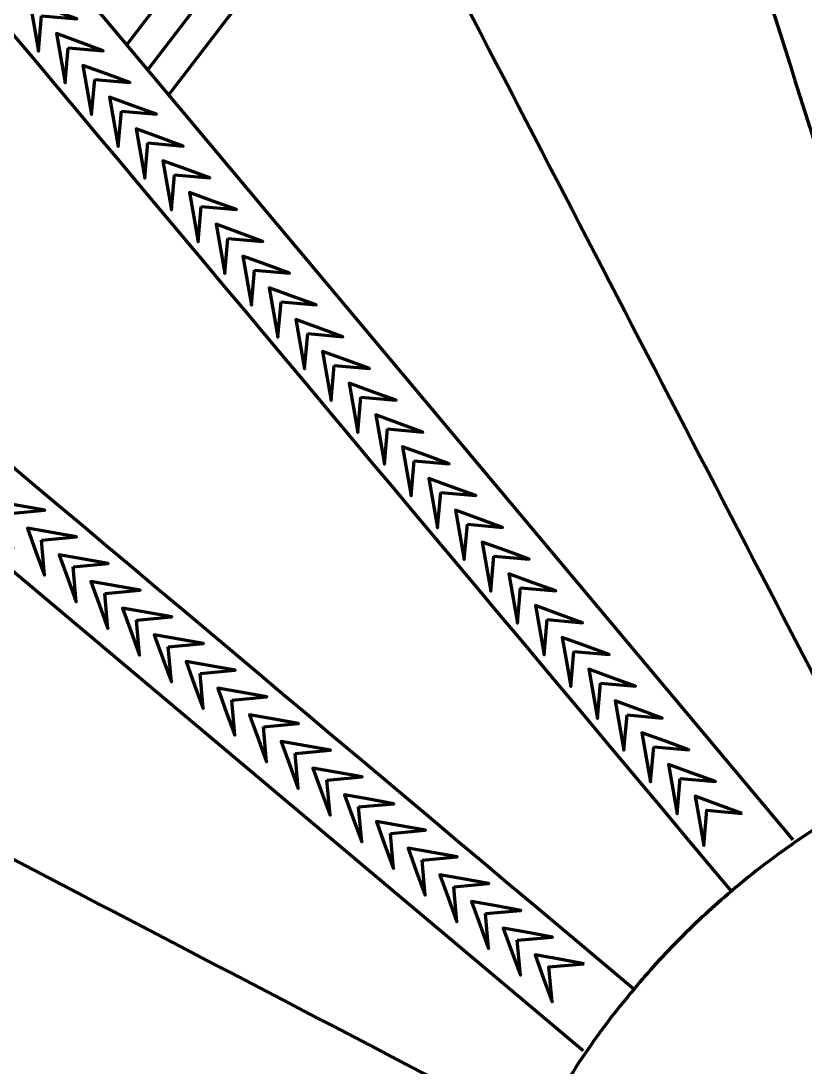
# Model space of a CAD drawing. Header units: inches. Extents: x -151 to 18, y -59 to 24.
# Drawn here: x -5.64 to -1.68, y 5.57 to 10.84 of the extents above; entities that cross this region are included whole.
import ezdxf

# ---------------------------------------------------------------- set-up
doc = ezdxf.new("R2010")
doc.units = ezdxf.units.IN
doc.header["$MEASUREMENT"] = 0
doc.layers.add('Layer 1', color=7, linetype='Continuous')

msp = doc.modelspace()

# ---------------------------------------------------------------- linework, layer by layer
at = {"layer": 'Layer 1', "color": 7, "lineweight": 70}
msp.add_open_spline([(17.2998, 3.3888), (17.2998, 3.3888), (17.2998, -12.6062), (17.2998, -12.6062), (17.2998, -12.6062), (11.7046, -14.9243), (6.1093, -17.2424), (0.514, -19.5605), (0.514, -19.5605), (-5.0837, -17.2379), (-10.6814, -14.9153), (-16.2791, -12.5928), (-16.2791, -12.5928), (-16.2791, -12.5928), (-16.2791, 3.3888), (-16.2791, 3.3888), (-16.2791, 3.3888), (-16.2791, 12.6613), (-8.7622, 20.1783), (0.5104, 20.1783), (0.5104, 20.1783), (9.7829, 20.1783), (17.2998, 12.6613), (17.2998, 3.3888)], degree=3, knots=[0, 0, 0, 0, 0.142857, 0.142857, 0.142857, 0.142857, 0.285714, 0.285714, 0.285714, 0.285714, 0.428571, 0.428571, 0.428571, 0.428571, 0.571429, 0.571429, 0.571429, 0.571429, 0.714286, 0.714286, 0.714286, 0.714286, 1, 1, 1, 1], dxfattribs=at)
at = {"layer": 'Layer 1', "color": 114, "lineweight": 70}
for points, knots in [([(-15.4712, 3.3888), (-15.4712, 12.2151), (-8.316, 19.3704), (0.5104, 19.3704), (0.5104, 19.3704), (9.3367, 19.3704), (16.4919, 12.2151), (16.4919, 3.3888)], [0, 0, 0, 0, 0.333333, 0.333333, 0.333333, 0.333333, 1, 1, 1, 1]), ([(-14.6808, 3.3888), (-14.6808, 11.7787), (-7.8795, 18.58), (0.5104, 18.58), (0.5104, 18.58), (8.9003, 18.58), (15.7016, 11.7787), (15.7016, 3.3888)], [0, 0, 0, 0, 0.333333, 0.333333, 0.333333, 0.333333, 1, 1, 1, 1]), ([(14.9089, 3.3892), (14.9089, 11.3413), (8.4624, 17.7877), (0.5104, 17.7877), (0.5104, 17.7877), (-7.4417, 17.7877), (-13.8881, 11.3413), (-13.8881, 3.3892), (-13.8881, 3.3892), (-13.8881, 3.3892), (-13.8881, 3.3892), (-13.8881, 3.3892), (-13.8881, 3.3892), (-13.8881, 3.3892), (-13.888, 3.3934), (-13.888, 3.3934), (-13.888, 3.3934), (-13.888, 3.3934), (-13.888, -12.5881), (-13.888, -12.5881), (-13.888, -12.5881), (-13.888, -12.5881), (-13.1099, -12.5881), (-13.1099, -12.5881), (-13.1099, -12.5881), (-13.1099, -12.5881), (-13.1094, 3.3934), (-13.1094, 3.3934)], [0, 0, 0, 0, 0.125, 0.125, 0.125, 0.125, 0.25, 0.25, 0.25, 0.25, 0.375, 0.375, 0.375, 0.375, 0.5, 0.5, 0.5, 0.5, 0.625, 0.625, 0.625, 0.625, 0.75, 0.75, 0.75, 0.75, 1, 1, 1, 1]), ([(-13.1094, 3.3892), (-13.1094, 10.9255), (-7.0259, 17.0349), (0.5104, 17.0349), (0.5104, 17.0349), (8.0467, 17.0349), (14.1561, 10.9255), (14.1561, 3.3892)], [0, 0, 0, 0, 0.333333, 0.333333, 0.333333, 0.333333, 1, 1, 1, 1]), ([(-2.0553, 6.4565), (-2.145, 6.3814), (-2.2303, 6.3028), (-2.3122, 6.2198), (-2.3122, 6.2198), (-2.3942, 6.1378), (-2.4727, 6.0515), (-2.5467, 5.9628), (-2.5467, 5.9628), (-5.2521, 8.2362), (-7.9574, 10.5083), (-10.6638, 12.7817), (-10.6638, 12.7817), (-10.1914, 12.9073), (-9.7191, 13.033), (-9.2467, 13.1587), (-9.2467, 13.1587), (-9.1199, 13.6322), (-8.9931, 14.1057), (-8.8663, 14.5781), (-8.8663, 14.5781), (-6.5963, 11.8706), (-4.3263, 9.1641), (-2.0553, 6.4565)], [0, 0, 0, 0, 0.142857, 0.142857, 0.142857, 0.142857, 0.285714, 0.285714, 0.285714, 0.285714, 0.428571, 0.428571, 0.428571, 0.428571, 0.571429, 0.571429, 0.571429, 0.571429, 0.714286, 0.714286, 0.714286, 0.714286, 1, 1, 1, 1]), ([(-1.3304, 6.948), (-1.3304, 6.948), (-1.3315, 6.948), (-1.3315, 6.948), (-1.3315, 6.948), (-2.1473, 8.52), (-2.963, 10.091), (-3.7788, 11.663), (-3.7788, 11.663), (-3.5891, 11.9098), (-3.3995, 12.1578), (-3.2099, 12.4047), (-3.2099, 12.4047), (-2.9013, 12.3643), (-2.5916, 12.3227), (-2.283, 12.2823), (-2.283, 12.2823), (-1.7512, 10.5948), (-1.2204, 8.906), (-0.6886, 7.2184)], [0, 0, 0, 0, 0.166667, 0.166667, 0.166667, 0.166667, 0.333333, 0.333333, 0.333333, 0.333333, 0.5, 0.5, 0.5, 0.5, 0.666667, 0.666667, 0.666667, 0.666667, 1, 1, 1, 1]), ([(-5.5349, 10.8674), (-5.5349, 10.8674), (-5.5504, 10.69), (-5.5504, 10.69), (-5.5504, 10.69), (-5.5504, 10.69), (-5.5723, 10.814), (-5.5723, 10.814), (-5.5723, 10.814), (-5.5723, 10.814), (-5.5941, 10.9381), (-5.5941, 10.9381), (-5.5941, 10.9381), (-5.5941, 10.9381), (-5.4758, 10.895), (-5.4758, 10.895), (-5.4758, 10.895), (-5.4758, 10.895), (-5.3574, 10.8519), (-5.3574, 10.8519), (-5.3574, 10.8519), (-5.3574, 10.8519), (-5.5349, 10.8674), (-5.5349, 10.8674)], [0, 0, 0, 0, 0.142857, 0.142857, 0.142857, 0.142857, 0.285714, 0.285714, 0.285714, 0.285714, 0.428571, 0.428571, 0.428571, 0.428571, 0.571429, 0.571429, 0.571429, 0.571429, 0.714286, 0.714286, 0.714286, 0.714286, 1, 1, 1, 1]), ([(-5.4006, 10.7073), (-5.4006, 10.7073), (-5.4161, 10.5299), (-5.4161, 10.5299), (-5.4161, 10.5299), (-5.4161, 10.5299), (-5.438, 10.6539), (-5.438, 10.6539), (-5.438, 10.6539), (-5.438, 10.6539), (-5.4599, 10.7779), (-5.4599, 10.7779), (-5.4599, 10.7779), (-5.4599, 10.7779), (-5.3415, 10.7348), (-5.3415, 10.7348), (-5.3415, 10.7348), (-5.3415, 10.7348), (-5.2232, 10.6918), (-5.2232, 10.6918), (-5.2232, 10.6918), (-5.2232, 10.6918), (-5.4006, 10.7073), (-5.4006, 10.7073)], [0, 0, 0, 0, 0.142857, 0.142857, 0.142857, 0.142857, 0.285714, 0.285714, 0.285714, 0.285714, 0.428571, 0.428571, 0.428571, 0.428571, 0.571429, 0.571429, 0.571429, 0.571429, 0.714286, 0.714286, 0.714286, 0.714286, 1, 1, 1, 1]), ([(-5.2664, 10.5472), (-5.2664, 10.5472), (-5.2819, 10.3697), (-5.2819, 10.3697), (-5.2819, 10.3697), (-5.2819, 10.3697), (-5.3038, 10.4937), (-5.3038, 10.4937), (-5.3038, 10.4937), (-5.3038, 10.4937), (-5.3257, 10.6178), (-5.3257, 10.6178), (-5.3257, 10.6178), (-5.3257, 10.6178), (-5.2073, 10.5747), (-5.2073, 10.5747), (-5.2073, 10.5747), (-5.2073, 10.5747), (-5.089, 10.5316), (-5.089, 10.5316), (-5.089, 10.5316), (-5.089, 10.5316), (-5.2664, 10.5472), (-5.2664, 10.5472)], [0, 0, 0, 0, 0.142857, 0.142857, 0.142857, 0.142857, 0.285714, 0.285714, 0.285714, 0.285714, 0.428571, 0.428571, 0.428571, 0.428571, 0.571429, 0.571429, 0.571429, 0.571429, 0.714286, 0.714286, 0.714286, 0.714286, 1, 1, 1, 1]), ([(-5.1321, 10.387), (-5.1321, 10.387), (-5.1477, 10.2096), (-5.1477, 10.2096), (-5.1477, 10.2096), (-5.1477, 10.2096), (-5.1695, 10.3336), (-5.1695, 10.3336), (-5.1695, 10.3336), (-5.1695, 10.3336), (-5.1914, 10.4576), (-5.1914, 10.4576), (-5.1914, 10.4576), (-5.1914, 10.4576), (-5.0731, 10.4146), (-5.0731, 10.4146), (-5.0731, 10.4146), (-5.0731, 10.4146), (-4.9547, 10.3715), (-4.9547, 10.3715), (-4.9547, 10.3715), (-4.9547, 10.3715), (-5.1321, 10.387), (-5.1321, 10.387)], [0, 0, 0, 0, 0.142857, 0.142857, 0.142857, 0.142857, 0.285714, 0.285714, 0.285714, 0.285714, 0.428571, 0.428571, 0.428571, 0.428571, 0.571429, 0.571429, 0.571429, 0.571429, 0.714286, 0.714286, 0.714286, 0.714286, 1, 1, 1, 1]), ([(-4.9979, 10.2269), (-4.9979, 10.2269), (-5.0134, 10.0494), (-5.0134, 10.0494), (-5.0134, 10.0494), (-5.0134, 10.0494), (-5.0353, 10.1735), (-5.0353, 10.1735), (-5.0353, 10.1735), (-5.0353, 10.1735), (-5.0572, 10.2975), (-5.0572, 10.2975), (-5.0572, 10.2975), (-5.0572, 10.2975), (-4.9389, 10.2544), (-4.9389, 10.2544), (-4.9389, 10.2544), (-4.9389, 10.2544), (-4.8205, 10.2113), (-4.8205, 10.2113), (-4.8205, 10.2113), (-4.8205, 10.2113), (-4.9979, 10.2269), (-4.9979, 10.2269)], [0, 0, 0, 0, 0.142857, 0.142857, 0.142857, 0.142857, 0.285714, 0.285714, 0.285714, 0.285714, 0.428571, 0.428571, 0.428571, 0.428571, 0.571429, 0.571429, 0.571429, 0.571429, 0.714286, 0.714286, 0.714286, 0.714286, 1, 1, 1, 1]), ([(-4.8637, 10.0667), (-4.8637, 10.0667), (-4.8792, 9.8893), (-4.8792, 9.8893), (-4.8792, 9.8893), (-4.8792, 9.8893), (-4.9011, 10.0133), (-4.9011, 10.0133), (-4.9011, 10.0133), (-4.9011, 10.0133), (-4.9229, 10.1374), (-4.9229, 10.1374), (-4.9229, 10.1374), (-4.9229, 10.1374), (-4.8046, 10.0943), (-4.8046, 10.0943), (-4.8046, 10.0943), (-4.8046, 10.0943), (-4.6863, 10.0512), (-4.6863, 10.0512), (-4.6863, 10.0512), (-4.6863, 10.0512), (-4.8637, 10.0667), (-4.8637, 10.0667)], [0, 0, 0, 0, 0.142857, 0.142857, 0.142857, 0.142857, 0.285714, 0.285714, 0.285714, 0.285714, 0.428571, 0.428571, 0.428571, 0.428571, 0.571429, 0.571429, 0.571429, 0.571429, 0.714286, 0.714286, 0.714286, 0.714286, 1, 1, 1, 1]), ([(-4.7295, 9.9066), (-4.7295, 9.9066), (-4.745, 9.7291), (-4.745, 9.7291), (-4.745, 9.7291), (-4.745, 9.7291), (-4.7669, 9.8532), (-4.7669, 9.8532), (-4.7669, 9.8532), (-4.7669, 9.8532), (-4.7887, 9.9772), (-4.7887, 9.9772), (-4.7887, 9.9772), (-4.7887, 9.9772), (-4.6704, 9.9341), (-4.6704, 9.9341), (-4.6704, 9.9341), (-4.6704, 9.9341), (-4.552, 9.8911), (-4.552, 9.8911), (-4.552, 9.8911), (-4.552, 9.8911), (-4.7295, 9.9066), (-4.7295, 9.9066)], [0, 0, 0, 0, 0.142857, 0.142857, 0.142857, 0.142857, 0.285714, 0.285714, 0.285714, 0.285714, 0.428571, 0.428571, 0.428571, 0.428571, 0.571429, 0.571429, 0.571429, 0.571429, 0.714286, 0.714286, 0.714286, 0.714286, 1, 1, 1, 1]), ([(-4.5952, 9.7464), (-4.5952, 9.7464), (-4.6108, 9.569), (-4.6108, 9.569), (-4.6108, 9.569), (-4.6108, 9.569), (-4.6326, 9.693), (-4.6326, 9.693), (-4.6326, 9.693), (-4.6326, 9.693), (-4.6545, 9.8171), (-4.6545, 9.8171), (-4.6545, 9.8171), (-4.6545, 9.8171), (-4.5361, 9.774), (-4.5361, 9.774), (-4.5361, 9.774), (-4.5361, 9.774), (-4.4178, 9.7309), (-4.4178, 9.7309), (-4.4178, 9.7309), (-4.4178, 9.7309), (-4.5952, 9.7464), (-4.5952, 9.7464)], [0, 0, 0, 0, 0.142857, 0.142857, 0.142857, 0.142857, 0.285714, 0.285714, 0.285714, 0.285714, 0.428571, 0.428571, 0.428571, 0.428571, 0.571429, 0.571429, 0.571429, 0.571429, 0.714286, 0.714286, 0.714286, 0.714286, 1, 1, 1, 1]), ([(-4.461, 9.5863), (-4.461, 9.5863), (-4.4765, 9.4089), (-4.4765, 9.4089), (-4.4765, 9.4089), (-4.4765, 9.4089), (-4.4984, 9.5329), (-4.4984, 9.5329), (-4.4984, 9.5329), (-4.4984, 9.5329), (-4.5203, 9.6569), (-4.5203, 9.6569), (-4.5203, 9.6569), (-4.5203, 9.6569), (-4.4019, 9.6138), (-4.4019, 9.6138), (-4.4019, 9.6138), (-4.4019, 9.6138), (-4.2836, 9.5708), (-4.2836, 9.5708), (-4.2836, 9.5708), (-4.2836, 9.5708), (-4.461, 9.5863), (-4.461, 9.5863)], [0, 0, 0, 0, 0.142857, 0.142857, 0.142857, 0.142857, 0.285714, 0.285714, 0.285714, 0.285714, 0.428571, 0.428571, 0.428571, 0.428571, 0.571429, 0.571429, 0.571429, 0.571429, 0.714286, 0.714286, 0.714286, 0.714286, 1, 1, 1, 1]), ([(-4.3268, 9.4261), (-4.3268, 9.4261), (-4.3423, 9.2487), (-4.3423, 9.2487), (-4.3423, 9.2487), (-4.3423, 9.2487), (-4.3642, 9.3727), (-4.3642, 9.3727), (-4.3642, 9.3727), (-4.3642, 9.3727), (-4.3861, 9.4968), (-4.3861, 9.4968), (-4.3861, 9.4968), (-4.3861, 9.4968), (-4.2677, 9.4537), (-4.2677, 9.4537), (-4.2677, 9.4537), (-4.2677, 9.4537), (-4.1493, 9.4106), (-4.1493, 9.4106), (-4.1493, 9.4106), (-4.1493, 9.4106), (-4.3268, 9.4261), (-4.3268, 9.4261)], [0, 0, 0, 0, 0.142857, 0.142857, 0.142857, 0.142857, 0.285714, 0.285714, 0.285714, 0.285714, 0.428571, 0.428571, 0.428571, 0.428571, 0.571429, 0.571429, 0.571429, 0.571429, 0.714286, 0.714286, 0.714286, 0.714286, 1, 1, 1, 1]), ([(-4.1925, 9.266), (-4.1925, 9.266), (-4.2081, 9.0886), (-4.2081, 9.0886), (-4.2081, 9.0886), (-4.2081, 9.0886), (-4.2299, 9.2126), (-4.2299, 9.2126), (-4.2299, 9.2126), (-4.2299, 9.2126), (-4.2518, 9.3366), (-4.2518, 9.3366), (-4.2518, 9.3366), (-4.2518, 9.3366), (-4.1335, 9.2935), (-4.1335, 9.2935), (-4.1335, 9.2935), (-4.1335, 9.2935), (-4.0151, 9.2505), (-4.0151, 9.2505), (-4.0151, 9.2505), (-4.0151, 9.2505), (-4.1925, 9.266), (-4.1925, 9.266)], [0, 0, 0, 0, 0.142857, 0.142857, 0.142857, 0.142857, 0.285714, 0.285714, 0.285714, 0.285714, 0.428571, 0.428571, 0.428571, 0.428571, 0.571429, 0.571429, 0.571429, 0.571429, 0.714286, 0.714286, 0.714286, 0.714286, 1, 1, 1, 1]), ([(-4.0583, 9.1059), (-4.0583, 9.1059), (-4.0738, 8.9284), (-4.0738, 8.9284), (-4.0738, 8.9284), (-4.0738, 8.9284), (-4.0957, 9.0525), (-4.0957, 9.0525), (-4.0957, 9.0525), (-4.0957, 9.0525), (-4.1176, 9.1765), (-4.1176, 9.1765), (-4.1176, 9.1765), (-4.1176, 9.1765), (-3.9992, 9.1334), (-3.9992, 9.1334), (-3.9992, 9.1334), (-3.9992, 9.1334), (-3.8809, 9.0903), (-3.8809, 9.0903), (-3.8809, 9.0903), (-3.8809, 9.0903), (-4.0583, 9.1059), (-4.0583, 9.1059)], [0, 0, 0, 0, 0.142857, 0.142857, 0.142857, 0.142857, 0.285714, 0.285714, 0.285714, 0.285714, 0.428571, 0.428571, 0.428571, 0.428571, 0.571429, 0.571429, 0.571429, 0.571429, 0.714286, 0.714286, 0.714286, 0.714286, 1, 1, 1, 1]), ([(-3.9241, 8.9457), (-3.9241, 8.9457), (-3.9396, 8.7683), (-3.9396, 8.7683), (-3.9396, 8.7683), (-3.9396, 8.7683), (-3.9615, 8.8923), (-3.9615, 8.8923), (-3.9615, 8.8923), (-3.9615, 8.8923), (-3.9834, 9.0163), (-3.9834, 9.0163), (-3.9834, 9.0163), (-3.9834, 9.0163), (-3.865, 8.9733), (-3.865, 8.9733), (-3.865, 8.9733), (-3.865, 8.9733), (-3.7466, 8.9302), (-3.7466, 8.9302), (-3.7466, 8.9302), (-3.7466, 8.9302), (-3.9241, 8.9457), (-3.9241, 8.9457)], [0, 0, 0, 0, 0.142857, 0.142857, 0.142857, 0.142857, 0.285714, 0.285714, 0.285714, 0.285714, 0.428571, 0.428571, 0.428571, 0.428571, 0.571429, 0.571429, 0.571429, 0.571429, 0.714286, 0.714286, 0.714286, 0.714286, 1, 1, 1, 1]), ([(-3.7899, 8.7856), (-3.7899, 8.7856), (-3.8054, 8.6081), (-3.8054, 8.6081), (-3.8054, 8.6081), (-3.8054, 8.6081), (-3.8272, 8.7322), (-3.8272, 8.7322), (-3.8272, 8.7322), (-3.8272, 8.7322), (-3.8491, 8.8562), (-3.8491, 8.8562), (-3.8491, 8.8562), (-3.8491, 8.8562), (-3.7308, 8.8131), (-3.7308, 8.8131), (-3.7308, 8.8131), (-3.7308, 8.8131), (-3.6124, 8.7701), (-3.6124, 8.7701), (-3.6124, 8.7701), (-3.6124, 8.7701), (-3.7899, 8.7856), (-3.7899, 8.7856)], [0, 0, 0, 0, 0.142857, 0.142857, 0.142857, 0.142857, 0.285714, 0.285714, 0.285714, 0.285714, 0.428571, 0.428571, 0.428571, 0.428571, 0.571429, 0.571429, 0.571429, 0.571429, 0.714286, 0.714286, 0.714286, 0.714286, 1, 1, 1, 1]), ([(-3.6556, 8.6254), (-3.6556, 8.6254), (-3.6712, 8.448), (-3.6712, 8.448), (-3.6712, 8.448), (-3.6712, 8.448), (-3.693, 8.572), (-3.693, 8.572), (-3.693, 8.572), (-3.693, 8.572), (-3.7149, 8.6961), (-3.7149, 8.6961), (-3.7149, 8.6961), (-3.7149, 8.6961), (-3.5965, 8.653), (-3.5965, 8.653), (-3.5965, 8.653), (-3.5965, 8.653), (-3.4782, 8.6099), (-3.4782, 8.6099), (-3.4782, 8.6099), (-3.4782, 8.6099), (-3.6556, 8.6254), (-3.6556, 8.6254)], [0, 0, 0, 0, 0.142857, 0.142857, 0.142857, 0.142857, 0.285714, 0.285714, 0.285714, 0.285714, 0.428571, 0.428571, 0.428571, 0.428571, 0.571429, 0.571429, 0.571429, 0.571429, 0.714286, 0.714286, 0.714286, 0.714286, 1, 1, 1, 1]), ([(-3.5214, 8.4653), (-3.5214, 8.4653), (-3.5369, 8.2878), (-3.5369, 8.2878), (-3.5369, 8.2878), (-3.5369, 8.2878), (-3.5588, 8.4119), (-3.5588, 8.4119), (-3.5588, 8.4119), (-3.5588, 8.4119), (-3.5807, 8.5359), (-3.5807, 8.5359), (-3.5807, 8.5359), (-3.5807, 8.5359), (-3.4623, 8.4928), (-3.4623, 8.4928), (-3.4623, 8.4928), (-3.4623, 8.4928), (-3.344, 8.4498), (-3.344, 8.4498), (-3.344, 8.4498), (-3.344, 8.4498), (-3.5214, 8.4653), (-3.5214, 8.4653)], [0, 0, 0, 0, 0.142857, 0.142857, 0.142857, 0.142857, 0.285714, 0.285714, 0.285714, 0.285714, 0.428571, 0.428571, 0.428571, 0.428571, 0.571429, 0.571429, 0.571429, 0.571429, 0.714286, 0.714286, 0.714286, 0.714286, 1, 1, 1, 1]), ([(-5.6954, 8.3601), (-5.6954, 8.3601), (-5.6799, 8.1827), (-5.6799, 8.1827), (-5.6799, 8.1827), (-5.6799, 8.1827), (-5.7229, 8.3011), (-5.7229, 8.3011), (-5.7229, 8.3011), (-5.7229, 8.3011), (-5.766, 8.4194), (-5.766, 8.4194), (-5.766, 8.4194), (-5.766, 8.4194), (-5.642, 8.3975), (-5.642, 8.3975), (-5.642, 8.3975), (-5.642, 8.3975), (-5.5179, 8.3757), (-5.5179, 8.3757), (-5.5179, 8.3757), (-5.5179, 8.3757), (-5.6954, 8.3601), (-5.6954, 8.3601)], [0, 0, 0, 0, 0.142857, 0.142857, 0.142857, 0.142857, 0.285714, 0.285714, 0.285714, 0.285714, 0.428571, 0.428571, 0.428571, 0.428571, 0.571429, 0.571429, 0.571429, 0.571429, 0.714286, 0.714286, 0.714286, 0.714286, 1, 1, 1, 1]), ([(-3.3872, 8.3051), (-3.3872, 8.3051), (-3.4027, 8.1277), (-3.4027, 8.1277), (-3.4027, 8.1277), (-3.4027, 8.1277), (-3.4246, 8.2517), (-3.4246, 8.2517), (-3.4246, 8.2517), (-3.4246, 8.2517), (-3.4464, 8.3758), (-3.4464, 8.3758), (-3.4464, 8.3758), (-3.4464, 8.3758), (-3.3281, 8.3327), (-3.3281, 8.3327), (-3.3281, 8.3327), (-3.3281, 8.3327), (-3.2097, 8.2896), (-3.2097, 8.2896), (-3.2097, 8.2896), (-3.2097, 8.2896), (-3.3872, 8.3051), (-3.3872, 8.3051)], [0, 0, 0, 0, 0.142857, 0.142857, 0.142857, 0.142857, 0.285714, 0.285714, 0.285714, 0.285714, 0.428571, 0.428571, 0.428571, 0.428571, 0.571429, 0.571429, 0.571429, 0.571429, 0.714286, 0.714286, 0.714286, 0.714286, 1, 1, 1, 1]), ([(-5.5354, 8.2258), (-5.5354, 8.2258), (-5.5199, 8.0483), (-5.5199, 8.0483), (-5.5199, 8.0483), (-5.5199, 8.0483), (-5.5629, 8.1667), (-5.5629, 8.1667), (-5.5629, 8.1667), (-5.5629, 8.1667), (-5.606, 8.285), (-5.606, 8.285), (-5.606, 8.285), (-5.606, 8.285), (-5.482, 8.2632), (-5.482, 8.2632), (-5.482, 8.2632), (-5.482, 8.2632), (-5.3579, 8.2413), (-5.3579, 8.2413), (-5.3579, 8.2413), (-5.3579, 8.2413), (-5.5354, 8.2258), (-5.5354, 8.2258)], [0, 0, 0, 0, 0.142857, 0.142857, 0.142857, 0.142857, 0.285714, 0.285714, 0.285714, 0.285714, 0.428571, 0.428571, 0.428571, 0.428571, 0.571429, 0.571429, 0.571429, 0.571429, 0.714286, 0.714286, 0.714286, 0.714286, 1, 1, 1, 1]), ([(-3.2529, 8.145), (-3.2529, 8.145), (-3.2685, 7.9676), (-3.2685, 7.9676), (-3.2685, 7.9676), (-3.2685, 7.9676), (-3.2903, 8.0916), (-3.2903, 8.0916), (-3.2903, 8.0916), (-3.2903, 8.0916), (-3.3122, 8.2156), (-3.3122, 8.2156), (-3.3122, 8.2156), (-3.3122, 8.2156), (-3.1939, 8.1725), (-3.1939, 8.1725), (-3.1939, 8.1725), (-3.1939, 8.1725), (-3.0755, 8.1295), (-3.0755, 8.1295), (-3.0755, 8.1295), (-3.0755, 8.1295), (-3.2529, 8.145), (-3.2529, 8.145)], [0, 0, 0, 0, 0.142857, 0.142857, 0.142857, 0.142857, 0.285714, 0.285714, 0.285714, 0.285714, 0.428571, 0.428571, 0.428571, 0.428571, 0.571429, 0.571429, 0.571429, 0.571429, 0.714286, 0.714286, 0.714286, 0.714286, 1, 1, 1, 1]), ([(-5.3754, 8.0913), (-5.3754, 8.0913), (-5.3598, 7.9139), (-5.3598, 7.9139), (-5.3598, 7.9139), (-5.3598, 7.9139), (-5.4029, 8.0323), (-5.4029, 8.0323), (-5.4029, 8.0323), (-5.4029, 8.0323), (-5.446, 8.1506), (-5.446, 8.1506), (-5.446, 8.1506), (-5.446, 8.1506), (-5.322, 8.1287), (-5.322, 8.1287), (-5.322, 8.1287), (-5.322, 8.1287), (-5.198, 8.1069), (-5.198, 8.1069), (-5.198, 8.1069), (-5.198, 8.1069), (-5.3754, 8.0913), (-5.3754, 8.0913)], [0, 0, 0, 0, 0.142857, 0.142857, 0.142857, 0.142857, 0.285714, 0.285714, 0.285714, 0.285714, 0.428571, 0.428571, 0.428571, 0.428571, 0.571429, 0.571429, 0.571429, 0.571429, 0.714286, 0.714286, 0.714286, 0.714286, 1, 1, 1, 1]), ([(-5.2154, 7.957), (-5.2154, 7.957), (-5.1999, 7.7795), (-5.1999, 7.7795), (-5.1999, 7.7795), (-5.1999, 7.7795), (-5.2429, 7.8979), (-5.2429, 7.8979), (-5.2429, 7.8979), (-5.2429, 7.8979), (-5.286, 8.0162), (-5.286, 8.0162), (-5.286, 8.0162), (-5.286, 8.0162), (-5.162, 7.9943), (-5.162, 7.9943), (-5.162, 7.9943), (-5.162, 7.9943), (-5.0379, 7.9725), (-5.0379, 7.9725), (-5.0379, 7.9725), (-5.0379, 7.9725), (-5.2154, 7.957), (-5.2154, 7.957)], [0, 0, 0, 0, 0.142857, 0.142857, 0.142857, 0.142857, 0.285714, 0.285714, 0.285714, 0.285714, 0.428571, 0.428571, 0.428571, 0.428571, 0.571429, 0.571429, 0.571429, 0.571429, 0.714286, 0.714286, 0.714286, 0.714286, 1, 1, 1, 1]), ([(-3.1187, 7.9849), (-3.1187, 7.9849), (-3.1342, 7.8074), (-3.1342, 7.8074), (-3.1342, 7.8074), (-3.1342, 7.8074), (-3.1561, 7.9314), (-3.1561, 7.9314), (-3.1561, 7.9314), (-3.1561, 7.9314), (-3.178, 8.0555), (-3.178, 8.0555), (-3.178, 8.0555), (-3.178, 8.0555), (-3.0596, 8.0124), (-3.0596, 8.0124), (-3.0596, 8.0124), (-3.0596, 8.0124), (-2.9413, 7.9693), (-2.9413, 7.9693), (-2.9413, 7.9693), (-2.9413, 7.9693), (-3.1187, 7.9849), (-3.1187, 7.9849)], [0, 0, 0, 0, 0.142857, 0.142857, 0.142857, 0.142857, 0.285714, 0.285714, 0.285714, 0.285714, 0.428571, 0.428571, 0.428571, 0.428571, 0.571429, 0.571429, 0.571429, 0.571429, 0.714286, 0.714286, 0.714286, 0.714286, 1, 1, 1, 1]), ([(-5.0554, 7.8225), (-5.0554, 7.8225), (-5.0399, 7.6451), (-5.0399, 7.6451), (-5.0399, 7.6451), (-5.0399, 7.6451), (-5.0829, 7.7635), (-5.0829, 7.7635), (-5.0829, 7.7635), (-5.0829, 7.7635), (-5.126, 7.8818), (-5.126, 7.8818), (-5.126, 7.8818), (-5.126, 7.8818), (-5.002, 7.8599), (-5.002, 7.8599), (-5.002, 7.8599), (-5.002, 7.8599), (-4.8779, 7.8381), (-4.8779, 7.8381), (-4.8779, 7.8381), (-4.8779, 7.8381), (-5.0554, 7.8225), (-5.0554, 7.8225)], [0, 0, 0, 0, 0.142857, 0.142857, 0.142857, 0.142857, 0.285714, 0.285714, 0.285714, 0.285714, 0.428571, 0.428571, 0.428571, 0.428571, 0.571429, 0.571429, 0.571429, 0.571429, 0.714286, 0.714286, 0.714286, 0.714286, 1, 1, 1, 1]), ([(-2.9845, 7.8247), (-2.9845, 7.8247), (-3, 7.6473), (-3, 7.6473), (-3, 7.6473), (-3, 7.6473), (-3.0219, 7.7713), (-3.0219, 7.7713), (-3.0219, 7.7713), (-3.0219, 7.7713), (-3.0437, 7.8953), (-3.0437, 7.8953), (-3.0437, 7.8953), (-3.0437, 7.8953), (-2.9254, 7.8522), (-2.9254, 7.8522), (-2.9254, 7.8522), (-2.9254, 7.8522), (-2.807, 7.8092), (-2.807, 7.8092), (-2.807, 7.8092), (-2.807, 7.8092), (-2.9845, 7.8247), (-2.9845, 7.8247)], [0, 0, 0, 0, 0.142857, 0.142857, 0.142857, 0.142857, 0.285714, 0.285714, 0.285714, 0.285714, 0.428571, 0.428571, 0.428571, 0.428571, 0.571429, 0.571429, 0.571429, 0.571429, 0.714286, 0.714286, 0.714286, 0.714286, 1, 1, 1, 1]), ([(-4.8954, 7.6882), (-4.8954, 7.6882), (-4.8798, 7.5107), (-4.8798, 7.5107), (-4.8798, 7.5107), (-4.8798, 7.5107), (-4.9229, 7.6291), (-4.9229, 7.6291), (-4.9229, 7.6291), (-4.9229, 7.6291), (-4.966, 7.7474), (-4.966, 7.7474), (-4.966, 7.7474), (-4.966, 7.7474), (-4.842, 7.7255), (-4.842, 7.7255), (-4.842, 7.7255), (-4.842, 7.7255), (-4.718, 7.7037), (-4.718, 7.7037), (-4.718, 7.7037), (-4.718, 7.7037), (-4.8954, 7.6882), (-4.8954, 7.6882)], [0, 0, 0, 0, 0.142857, 0.142857, 0.142857, 0.142857, 0.285714, 0.285714, 0.285714, 0.285714, 0.428571, 0.428571, 0.428571, 0.428571, 0.571429, 0.571429, 0.571429, 0.571429, 0.714286, 0.714286, 0.714286, 0.714286, 1, 1, 1, 1]), ([(-2.8503, 7.6646), (-2.8503, 7.6646), (-2.8658, 7.4871), (-2.8658, 7.4871), (-2.8658, 7.4871), (-2.8658, 7.4871), (-2.8876, 7.6112), (-2.8876, 7.6112), (-2.8876, 7.6112), (-2.8876, 7.6112), (-2.9095, 7.7352), (-2.9095, 7.7352), (-2.9095, 7.7352), (-2.9095, 7.7352), (-2.7912, 7.6921), (-2.7912, 7.6921), (-2.7912, 7.6921), (-2.7912, 7.6921), (-2.6728, 7.649), (-2.6728, 7.649), (-2.6728, 7.649), (-2.6728, 7.649), (-2.8503, 7.6646), (-2.8503, 7.6646)], [0, 0, 0, 0, 0.142857, 0.142857, 0.142857, 0.142857, 0.285714, 0.285714, 0.285714, 0.285714, 0.428571, 0.428571, 0.428571, 0.428571, 0.571429, 0.571429, 0.571429, 0.571429, 0.714286, 0.714286, 0.714286, 0.714286, 1, 1, 1, 1]), ([(-3.3008, 4.5973), (-4.9906, 5.1325), (-6.6805, 5.6677), (-8.3714, 6.2029), (-8.3714, 6.2029), (-8.3714, 6.2029), (-8.4926, 7.1287), (-8.4926, 7.1287), (-8.4926, 7.1287), (-8.2458, 7.3183), (-7.9989, 7.5079), (-7.752, 7.6975), (-7.752, 7.6975), (-6.1789, 6.8784), (-4.6057, 6.0582), (-3.0337, 5.2391)], [0, 0, 0, 0, 0.2, 0.2, 0.2, 0.2, 0.4, 0.4, 0.4, 0.4, 0.6, 0.6, 0.6, 0.6, 1, 1, 1, 1]), ([(-4.7354, 7.5537), (-4.7354, 7.5537), (-4.7199, 7.3763), (-4.7199, 7.3763), (-4.7199, 7.3763), (-4.7199, 7.3763), (-4.7629, 7.4946), (-4.7629, 7.4946), (-4.7629, 7.4946), (-4.7629, 7.4946), (-4.806, 7.613), (-4.806, 7.613), (-4.806, 7.613), (-4.806, 7.613), (-4.682, 7.5911), (-4.682, 7.5911), (-4.682, 7.5911), (-4.682, 7.5911), (-4.5579, 7.5693), (-4.5579, 7.5693), (-4.5579, 7.5693), (-4.5579, 7.5693), (-4.7354, 7.5537), (-4.7354, 7.5537)], [0, 0, 0, 0, 0.142857, 0.142857, 0.142857, 0.142857, 0.285714, 0.285714, 0.285714, 0.285714, 0.428571, 0.428571, 0.428571, 0.428571, 0.571429, 0.571429, 0.571429, 0.571429, 0.714286, 0.714286, 0.714286, 0.714286, 1, 1, 1, 1]), ([(-2.716, 7.5044), (-2.716, 7.5044), (-2.7315, 7.327), (-2.7315, 7.327), (-2.7315, 7.327), (-2.7315, 7.327), (-2.7534, 7.451), (-2.7534, 7.451), (-2.7534, 7.451), (-2.7534, 7.451), (-2.7753, 7.575), (-2.7753, 7.575), (-2.7753, 7.575), (-2.7753, 7.575), (-2.6569, 7.532), (-2.6569, 7.532), (-2.6569, 7.532), (-2.6569, 7.532), (-2.5386, 7.4889), (-2.5386, 7.4889), (-2.5386, 7.4889), (-2.5386, 7.4889), (-2.716, 7.5044), (-2.716, 7.5044)], [0, 0, 0, 0, 0.142857, 0.142857, 0.142857, 0.142857, 0.285714, 0.285714, 0.285714, 0.285714, 0.428571, 0.428571, 0.428571, 0.428571, 0.571429, 0.571429, 0.571429, 0.571429, 0.714286, 0.714286, 0.714286, 0.714286, 1, 1, 1, 1]), ([(-4.5754, 7.4193), (-4.5754, 7.4193), (-4.5598, 7.2419), (-4.5598, 7.2419), (-4.5598, 7.2419), (-4.5598, 7.2419), (-4.6029, 7.3603), (-4.6029, 7.3603), (-4.6029, 7.3603), (-4.6029, 7.3603), (-4.646, 7.4786), (-4.646, 7.4786), (-4.646, 7.4786), (-4.646, 7.4786), (-4.522, 7.4567), (-4.522, 7.4567), (-4.522, 7.4567), (-4.522, 7.4567), (-4.398, 7.4349), (-4.398, 7.4349), (-4.398, 7.4349), (-4.398, 7.4349), (-4.5754, 7.4193), (-4.5754, 7.4193)], [0, 0, 0, 0, 0.142857, 0.142857, 0.142857, 0.142857, 0.285714, 0.285714, 0.285714, 0.285714, 0.428571, 0.428571, 0.428571, 0.428571, 0.571429, 0.571429, 0.571429, 0.571429, 0.714286, 0.714286, 0.714286, 0.714286, 1, 1, 1, 1]), ([(4.5526, 3.3888), (4.5526, 3.3888), (4.5526, 3.3922), (4.5526, 3.3922), (4.5526, 3.3922), (4.5526, 3.5089), (4.547, 3.6244), (4.5369, 3.7377), (4.5369, 3.7377), (4.5257, 3.8735), (4.5067, 4.0059), (4.482, 4.1372), (4.482, 4.1372), (4.4517, 4.2954), (4.4124, 4.4503), (4.3641, 4.6006), (4.3641, 4.6006), (4.3282, 4.7117), (4.2879, 4.8217), (4.2418, 4.9283), (4.2418, 4.9283), (4.1969, 5.036), (4.1476, 5.1415), (4.0926, 5.2447), (4.0926, 5.2447), (4.0185, 5.3861), (3.9355, 5.523), (3.8446, 5.6543), (3.8446, 5.6543), (3.7694, 5.7653), (3.6875, 5.8719), (3.6, 5.974), (3.6, 5.974), (3.5259, 6.0638), (3.4463, 6.1502), (3.3621, 6.2332), (3.3621, 6.2332), (3.2791, 6.3151), (3.1938, 6.3948), (3.104, 6.4689), (3.104, 6.4689), (3.0008, 6.5553), (2.8942, 6.6372), (2.7831, 6.7124), (2.7831, 6.7124), (2.653, 6.8021), (2.5161, 6.884), (2.3758, 6.957), (2.3758, 6.957), (2.2726, 7.0108), (2.1671, 7.0602), (2.0594, 7.1051), (2.0594, 7.1051), (1.9528, 7.15), (1.8428, 7.1904), (1.7318, 7.2252), (1.7318, 7.2252), (1.5803, 7.2734), (1.4265, 7.3116), (1.2683, 7.3418), (1.2683, 7.3418), (1.1371, 7.3666), (1.0035, 7.3845), (0.8678, 7.3957), (0.8678, 7.3957), (0.7566, 7.4058), (0.6445, 7.4103), (0.5311, 7.4103), (0.5311, 7.4103), (0.5311, 7.4103), (0.5177, 7.4103), (0.5177, 7.4103), (0.5177, 7.4103), (0.3998, 7.4103), (0.2831, 7.4047), (0.1687, 7.3935), (0.1687, 7.3935), (0.034, 7.3811), (-0.0995, 7.362), (-0.2296, 7.3374), (-0.2296, 7.3374), (-0.3867, 7.3071), (-0.5393, 7.2667), (-0.6886, 7.2184), (-0.6886, 7.2184), (-0.7997, 7.1825), (-0.9096, 7.1421), (-1.0162, 7.0973), (-1.0162, 7.0973), (-1.1228, 7.0512), (-1.2283, 7.0019), (-1.3304, 6.948), (-1.3304, 6.948), (-1.3304, 6.948), (-1.3315, 6.948), (-1.3315, 6.948), (-1.3315, 6.948), (-1.5907, 6.81), (-1.8331, 6.645), (-2.0553, 6.4565), (-2.0553, 6.4565), (-2.145, 6.3814), (-2.2303, 6.3028), (-2.3122, 6.2198), (-2.3122, 6.2198), (-2.3941, 6.1379), (-2.4727, 6.0515), (-2.5467, 5.9628), (-2.5467, 5.9628), (-2.7341, 5.7406), (-2.8968, 5.4983), (-3.0337, 5.2391), (-3.0337, 5.2391), (-3.0865, 5.137), (-3.1358, 5.0315), (-3.1818, 4.9238), (-3.1818, 4.9238), (-3.2256, 4.8172), (-3.266, 4.7083), (-3.3008, 4.5973), (-3.3008, 4.5973), (-3.3894, 4.3224), (-3.4477, 4.0351), (-3.4736, 3.7389), (-3.4736, 3.7389), (-3.4837, 3.6244), (-3.4893, 3.5089), (-3.4893, 3.3922), (-3.4893, 3.3922), (-3.4893, 3.3922), (-3.4893, 3.3899), (-3.4893, 3.3899), (-3.4893, 3.3899), (-3.4893, 3.3899), (-3.4893, 3.3888), (-3.4893, 3.3888)], [0, 0, 0, 0, 0.028571, 0.028571, 0.028571, 0.028571, 0.057143, 0.057143, 0.057143, 0.057143, 0.085714, 0.085714, 0.085714, 0.085714, 0.114286, 0.114286, 0.114286, 0.114286, 0.142857, 0.142857, 0.142857, 0.142857, 0.171429, 0.171429, 0.171429, 0.171429, 0.2, 0.2, 0.2, 0.2, 0.228571, 0.228571, 0.228571, 0.228571, 0.257143, 0.257143, 0.257143, 0.257143, 0.285714, 0.285714, 0.285714, 0.285714, 0.314286, 0.314286, 0.314286, 0.314286, 0.342857, 0.342857, 0.342857, 0.342857, 0.371429, 0.371429, 0.371429, 0.371429, 0.4, 0.4, 0.4, 0.4, 0.428571, 0.428571, 0.428571, 0.428571, 0.457143, 0.457143, 0.457143, 0.457143, 0.485714, 0.485714, 0.485714, 0.485714, 0.514286, 0.514286, 0.514286, 0.514286, 0.542857, 0.542857, 0.542857, 0.542857, 0.571429, 0.571429, 0.571429, 0.571429, 0.6, 0.6, 0.6, 0.6, 0.628571, 0.628571, 0.628571, 0.628571, 0.657143, 0.657143, 0.657143, 0.657143, 0.685714, 0.685714, 0.685714, 0.685714, 0.714286, 0.714286, 0.714286, 0.714286, 0.742857, 0.742857, 0.742857, 0.742857, 0.771429, 0.771429, 0.771429, 0.771429, 0.8, 0.8, 0.8, 0.8, 0.828571, 0.828571, 0.828571, 0.828571, 0.857143, 0.857143, 0.857143, 0.857143, 0.885714, 0.885714, 0.885714, 0.885714, 0.914286, 0.914286, 0.914286, 0.914286, 0.942857, 0.942857, 0.942857, 0.942857, 1, 1, 1, 1]), ([(-2.5818, 7.3443), (-2.5818, 7.3443), (-2.5973, 7.1668), (-2.5973, 7.1668), (-2.5973, 7.1668), (-2.5973, 7.1668), (-2.6192, 7.2909), (-2.6192, 7.2909), (-2.6192, 7.2909), (-2.6192, 7.2909), (-2.6411, 7.4149), (-2.6411, 7.4149), (-2.6411, 7.4149), (-2.6411, 7.4149), (-2.5227, 7.3718), (-2.5227, 7.3718), (-2.5227, 7.3718), (-2.5227, 7.3718), (-2.4044, 7.3288), (-2.4044, 7.3288), (-2.4044, 7.3288), (-2.4044, 7.3288), (-2.5818, 7.3443), (-2.5818, 7.3443)], [0, 0, 0, 0, 0.142857, 0.142857, 0.142857, 0.142857, 0.285714, 0.285714, 0.285714, 0.285714, 0.428571, 0.428571, 0.428571, 0.428571, 0.571429, 0.571429, 0.571429, 0.571429, 0.714286, 0.714286, 0.714286, 0.714286, 1, 1, 1, 1]), ([(-4.4154, 7.2849), (-4.4154, 7.2849), (-4.3999, 7.1075), (-4.3999, 7.1075), (-4.3999, 7.1075), (-4.3999, 7.1075), (-4.4429, 7.2258), (-4.4429, 7.2258), (-4.4429, 7.2258), (-4.4429, 7.2258), (-4.486, 7.3442), (-4.486, 7.3442), (-4.486, 7.3442), (-4.486, 7.3442), (-4.362, 7.3223), (-4.362, 7.3223), (-4.362, 7.3223), (-4.362, 7.3223), (-4.238, 7.3005), (-4.238, 7.3005), (-4.238, 7.3005), (-4.238, 7.3005), (-4.4154, 7.2849), (-4.4154, 7.2849)], [0, 0, 0, 0, 0.142857, 0.142857, 0.142857, 0.142857, 0.285714, 0.285714, 0.285714, 0.285714, 0.428571, 0.428571, 0.428571, 0.428571, 0.571429, 0.571429, 0.571429, 0.571429, 0.714286, 0.714286, 0.714286, 0.714286, 1, 1, 1, 1]), ([(-2.4475, 7.1841), (-2.4475, 7.1841), (-2.4631, 7.0067), (-2.4631, 7.0067), (-2.4631, 7.0067), (-2.4631, 7.0067), (-2.4849, 7.1307), (-2.4849, 7.1307), (-2.4849, 7.1307), (-2.4849, 7.1307), (-2.5068, 7.2548), (-2.5068, 7.2548), (-2.5068, 7.2548), (-2.5068, 7.2548), (-2.3885, 7.2117), (-2.3885, 7.2117), (-2.3885, 7.2117), (-2.3885, 7.2117), (-2.2701, 7.1686), (-2.2701, 7.1686), (-2.2701, 7.1686), (-2.2701, 7.1686), (-2.4475, 7.1841), (-2.4475, 7.1841)], [0, 0, 0, 0, 0.142857, 0.142857, 0.142857, 0.142857, 0.285714, 0.285714, 0.285714, 0.285714, 0.428571, 0.428571, 0.428571, 0.428571, 0.571429, 0.571429, 0.571429, 0.571429, 0.714286, 0.714286, 0.714286, 0.714286, 1, 1, 1, 1]), ([(-4.2554, 7.1505), (-4.2554, 7.1505), (-4.2399, 6.9731), (-4.2399, 6.9731), (-4.2399, 6.9731), (-4.2399, 6.9731), (-4.2829, 7.0915), (-4.2829, 7.0915), (-4.2829, 7.0915), (-4.2829, 7.0915), (-4.326, 7.2098), (-4.326, 7.2098), (-4.326, 7.2098), (-4.326, 7.2098), (-4.202, 7.1879), (-4.202, 7.1879), (-4.202, 7.1879), (-4.202, 7.1879), (-4.0779, 7.1661), (-4.0779, 7.1661), (-4.0779, 7.1661), (-4.0779, 7.1661), (-4.2554, 7.1505), (-4.2554, 7.1505)], [0, 0, 0, 0, 0.142857, 0.142857, 0.142857, 0.142857, 0.285714, 0.285714, 0.285714, 0.285714, 0.428571, 0.428571, 0.428571, 0.428571, 0.571429, 0.571429, 0.571429, 0.571429, 0.714286, 0.714286, 0.714286, 0.714286, 1, 1, 1, 1]), ([(-4.0954, 7.0161), (-4.0954, 7.0161), (-4.0798, 6.8387), (-4.0798, 6.8387), (-4.0798, 6.8387), (-4.0798, 6.8387), (-4.1229, 6.957), (-4.1229, 6.957), (-4.1229, 6.957), (-4.1229, 6.957), (-4.166, 7.0754), (-4.166, 7.0754), (-4.166, 7.0754), (-4.166, 7.0754), (-4.042, 7.0535), (-4.042, 7.0535), (-4.042, 7.0535), (-4.042, 7.0535), (-3.918, 7.0317), (-3.918, 7.0317), (-3.918, 7.0317), (-3.918, 7.0317), (-4.0954, 7.0161), (-4.0954, 7.0161)], [0, 0, 0, 0, 0.142857, 0.142857, 0.142857, 0.142857, 0.285714, 0.285714, 0.285714, 0.285714, 0.428571, 0.428571, 0.428571, 0.428571, 0.571429, 0.571429, 0.571429, 0.571429, 0.714286, 0.714286, 0.714286, 0.714286, 1, 1, 1, 1]), ([(-2.3133, 7.024), (-2.3133, 7.024), (-2.3289, 6.8465), (-2.3289, 6.8465), (-2.3289, 6.8465), (-2.3289, 6.8465), (-2.3507, 6.9706), (-2.3507, 6.9706), (-2.3507, 6.9706), (-2.3507, 6.9706), (-2.3726, 7.0946), (-2.3726, 7.0946), (-2.3726, 7.0946), (-2.3726, 7.0946), (-2.2542, 7.0515), (-2.2542, 7.0515), (-2.2542, 7.0515), (-2.2542, 7.0515), (-2.1359, 7.0085), (-2.1359, 7.0085), (-2.1359, 7.0085), (-2.1359, 7.0085), (-2.3133, 7.024), (-2.3133, 7.024)], [0, 0, 0, 0, 0.142857, 0.142857, 0.142857, 0.142857, 0.285714, 0.285714, 0.285714, 0.285714, 0.428571, 0.428571, 0.428571, 0.428571, 0.571429, 0.571429, 0.571429, 0.571429, 0.714286, 0.714286, 0.714286, 0.714286, 1, 1, 1, 1]), ([(-3.9354, 6.8817), (-3.9354, 6.8817), (-3.9199, 6.7043), (-3.9199, 6.7043), (-3.9199, 6.7043), (-3.9199, 6.7043), (-3.9629, 6.8227), (-3.9629, 6.8227), (-3.9629, 6.8227), (-3.9629, 6.8227), (-4.006, 6.941), (-4.006, 6.941), (-4.006, 6.941), (-4.006, 6.941), (-3.882, 6.9191), (-3.882, 6.9191), (-3.882, 6.9191), (-3.882, 6.9191), (-3.758, 6.8972), (-3.758, 6.8972), (-3.758, 6.8972), (-3.758, 6.8972), (-3.9354, 6.8817), (-3.9354, 6.8817)], [0, 0, 0, 0, 0.142857, 0.142857, 0.142857, 0.142857, 0.285714, 0.285714, 0.285714, 0.285714, 0.428571, 0.428571, 0.428571, 0.428571, 0.571429, 0.571429, 0.571429, 0.571429, 0.714286, 0.714286, 0.714286, 0.714286, 1, 1, 1, 1]), ([(-2.0016, 6.8483), (-2.0016, 6.8483), (-2.1791, 6.8638), (-2.1791, 6.8638), (-2.1791, 6.8638), (-2.1791, 6.8638), (-2.1946, 6.6864), (-2.1946, 6.6864), (-2.1946, 6.6864), (-2.1946, 6.6864), (-2.2165, 6.8105), (-2.2165, 6.8105), (-2.2165, 6.8105), (-2.2165, 6.8105), (-2.2384, 6.9345), (-2.2384, 6.9345), (-2.2384, 6.9345), (-2.2384, 6.9345), (-2.12, 6.8914), (-2.12, 6.8914), (-2.12, 6.8914), (-2.12, 6.8914), (-2.0016, 6.8483), (-2.0016, 6.8483)], [0, 0, 0, 0, 0.142857, 0.142857, 0.142857, 0.142857, 0.285714, 0.285714, 0.285714, 0.285714, 0.428571, 0.428571, 0.428571, 0.428571, 0.571429, 0.571429, 0.571429, 0.571429, 0.714286, 0.714286, 0.714286, 0.714286, 1, 1, 1, 1]), ([(-3.7754, 6.7473), (-3.7754, 6.7473), (-3.7599, 6.5699), (-3.7599, 6.5699), (-3.7599, 6.5699), (-3.7599, 6.5699), (-3.8029, 6.6882), (-3.8029, 6.6882), (-3.8029, 6.6882), (-3.8029, 6.6882), (-3.846, 6.8066), (-3.846, 6.8066), (-3.846, 6.8066), (-3.846, 6.8066), (-3.722, 6.7847), (-3.722, 6.7847), (-3.722, 6.7847), (-3.722, 6.7847), (-3.5979, 6.7629), (-3.5979, 6.7629), (-3.5979, 6.7629), (-3.5979, 6.7629), (-3.7754, 6.7473), (-3.7754, 6.7473)], [0, 0, 0, 0, 0.142857, 0.142857, 0.142857, 0.142857, 0.285714, 0.285714, 0.285714, 0.285714, 0.428571, 0.428571, 0.428571, 0.428571, 0.571429, 0.571429, 0.571429, 0.571429, 0.714286, 0.714286, 0.714286, 0.714286, 1, 1, 1, 1]), ([(-3.6154, 6.6129), (-3.6154, 6.6129), (-3.5999, 6.4355), (-3.5999, 6.4355), (-3.5999, 6.4355), (-3.5999, 6.4355), (-3.643, 6.5538), (-3.643, 6.5538), (-3.643, 6.5538), (-3.643, 6.5538), (-3.686, 6.6722), (-3.686, 6.6722), (-3.686, 6.6722), (-3.686, 6.6722), (-3.562, 6.6503), (-3.562, 6.6503), (-3.562, 6.6503), (-3.562, 6.6503), (-3.438, 6.6285), (-3.438, 6.6285), (-3.438, 6.6285), (-3.438, 6.6285), (-3.6154, 6.6129), (-3.6154, 6.6129)], [0, 0, 0, 0, 0.142857, 0.142857, 0.142857, 0.142857, 0.285714, 0.285714, 0.285714, 0.285714, 0.428571, 0.428571, 0.428571, 0.428571, 0.571429, 0.571429, 0.571429, 0.571429, 0.714286, 0.714286, 0.714286, 0.714286, 1, 1, 1, 1]), ([(-3.4554, 6.4785), (-3.4554, 6.4785), (-3.4399, 6.3011), (-3.4399, 6.3011), (-3.4399, 6.3011), (-3.4399, 6.3011), (-3.4829, 6.4194), (-3.4829, 6.4194), (-3.4829, 6.4194), (-3.4829, 6.4194), (-3.526, 6.5378), (-3.526, 6.5378), (-3.526, 6.5378), (-3.526, 6.5378), (-3.402, 6.5159), (-3.402, 6.5159), (-3.402, 6.5159), (-3.402, 6.5159), (-3.278, 6.4941), (-3.278, 6.4941), (-3.278, 6.4941), (-3.278, 6.4941), (-3.4554, 6.4785), (-3.4554, 6.4785)], [0, 0, 0, 0, 0.142857, 0.142857, 0.142857, 0.142857, 0.285714, 0.285714, 0.285714, 0.285714, 0.428571, 0.428571, 0.428571, 0.428571, 0.571429, 0.571429, 0.571429, 0.571429, 0.714286, 0.714286, 0.714286, 0.714286, 1, 1, 1, 1]), ([(-3.2954, 6.3441), (-3.2954, 6.3441), (-3.2799, 6.1667), (-3.2799, 6.1667), (-3.2799, 6.1667), (-3.2799, 6.1667), (-3.3229, 6.285), (-3.3229, 6.285), (-3.3229, 6.285), (-3.3229, 6.285), (-3.366, 6.4034), (-3.366, 6.4034), (-3.366, 6.4034), (-3.366, 6.4034), (-3.242, 6.3815), (-3.242, 6.3815), (-3.242, 6.3815), (-3.242, 6.3815), (-3.1179, 6.3596), (-3.1179, 6.3596), (-3.1179, 6.3596), (-3.1179, 6.3596), (-3.2954, 6.3441), (-3.2954, 6.3441)], [0, 0, 0, 0, 0.142857, 0.142857, 0.142857, 0.142857, 0.285714, 0.285714, 0.285714, 0.285714, 0.428571, 0.428571, 0.428571, 0.428571, 0.571429, 0.571429, 0.571429, 0.571429, 0.714286, 0.714286, 0.714286, 0.714286, 1, 1, 1, 1]), ([(-3.1354, 6.2097), (-3.1354, 6.2097), (-3.1198, 6.0323), (-3.1198, 6.0323), (-3.1198, 6.0323), (-3.1198, 6.0323), (-3.1629, 6.1506), (-3.1629, 6.1506), (-3.1629, 6.1506), (-3.1629, 6.1506), (-3.206, 6.269), (-3.206, 6.269), (-3.206, 6.269), (-3.206, 6.269), (-3.082, 6.2471), (-3.082, 6.2471), (-3.082, 6.2471), (-3.082, 6.2471), (-2.958, 6.2252), (-2.958, 6.2252), (-2.958, 6.2252), (-2.958, 6.2252), (-3.1354, 6.2097), (-3.1354, 6.2097)], [0, 0, 0, 0, 0.142857, 0.142857, 0.142857, 0.142857, 0.285714, 0.285714, 0.285714, 0.285714, 0.428571, 0.428571, 0.428571, 0.428571, 0.571429, 0.571429, 0.571429, 0.571429, 0.714286, 0.714286, 0.714286, 0.714286, 1, 1, 1, 1]), ([(-2.798, 6.0908), (-2.798, 6.0908), (-2.9754, 6.0753), (-2.9754, 6.0753), (-2.9754, 6.0753), (-2.9754, 6.0753), (-2.9599, 5.8979), (-2.9599, 5.8979), (-2.9599, 5.8979), (-2.9599, 5.8979), (-3.0029, 6.0162), (-3.0029, 6.0162), (-3.0029, 6.0162), (-3.0029, 6.0162), (-3.046, 6.1346), (-3.046, 6.1346), (-3.046, 6.1346), (-3.046, 6.1346), (-2.922, 6.1127), (-2.922, 6.1127), (-2.922, 6.1127), (-2.922, 6.1127), (-2.798, 6.0908), (-2.798, 6.0908)], [0, 0, 0, 0, 0.142857, 0.142857, 0.142857, 0.142857, 0.285714, 0.285714, 0.285714, 0.285714, 0.428571, 0.428571, 0.428571, 0.428571, 0.571429, 0.571429, 0.571429, 0.571429, 0.714286, 0.714286, 0.714286, 0.714286, 1, 1, 1, 1])]:
    msp.add_open_spline(points, degree=3, knots=knots, dxfattribs=at)
for points in [[(-6.804, 12.7452), (-6.804, 12.7452), (-1.7464, 6.7143), (-1.7464, 6.7143)], [(-5.1055, 10.7198), (-5.1055, 10.7198), (-3.6462, 12.6216), (-3.6462, 12.6216)], [(-5.0001, 10.5941), (-5.0001, 10.5941), (-3.4628, 12.5975), (-3.4628, 12.5975)], [(-4.8946, 10.4684), (-4.8946, 10.4684), (-3.2795, 12.5732), (-3.2795, 12.5732)], [(-2.8025, 5.6522), (-2.8025, 5.6522), (-8.8318, 10.7173), (-8.8318, 10.7173)]]:
    msp.add_open_spline(points, degree=3, dxfattribs=at)

doc.saveas('drawing.dxf')
